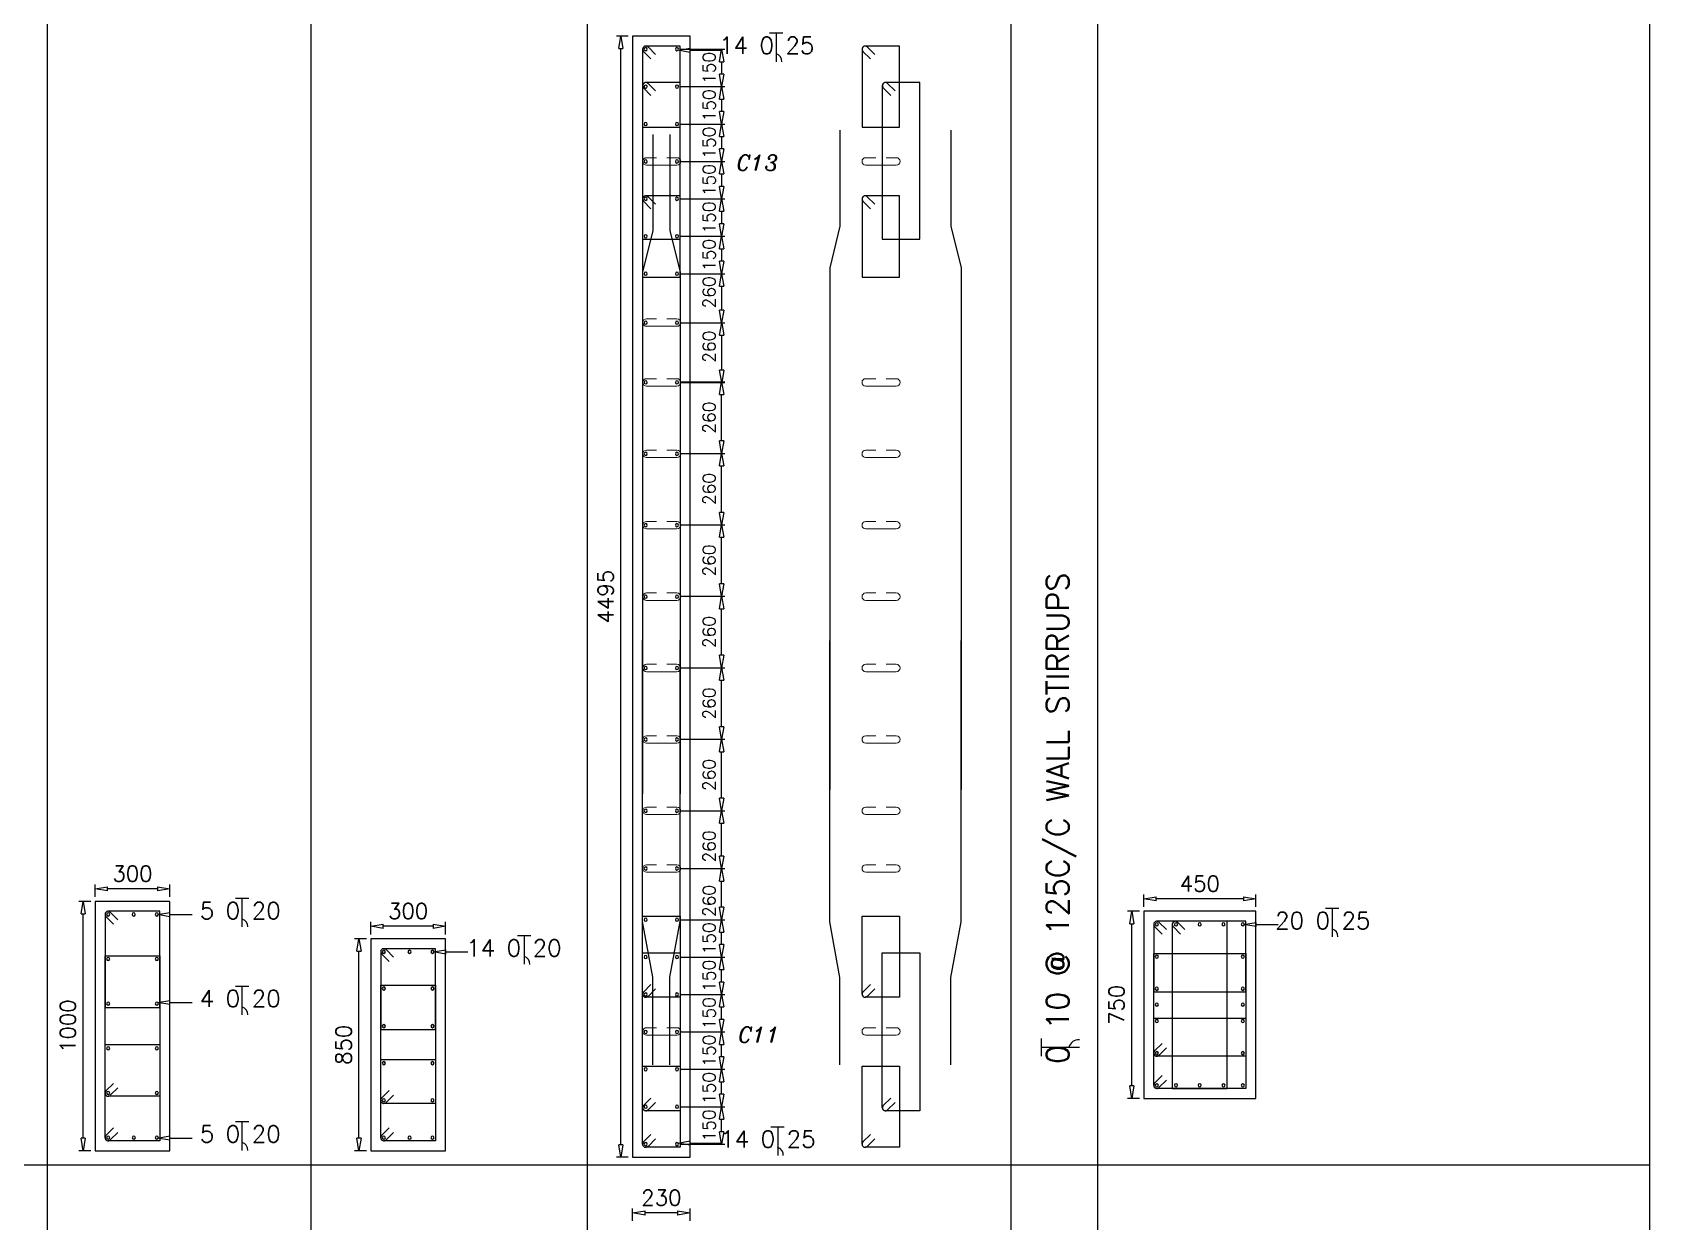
# Model space of a CAD drawing. Header units: millimetres. Extents: x 331487 to 517269, y 198509 to 399936.
# Drawn here: x 355901 to 368870, y 214210 to 223746 of the extents above; entities that cross this region are included whole.
import ezdxf

# ---------------------------------------------------------------- set-up
doc = ezdxf.new("R2010")
doc.units = ezdxf.units.MM
doc.header["$MEASUREMENT"] = 0
doc.layers.add('BEAM', color=1, linetype='Continuous', lineweight=5)
for name, color, linetype in [('COLUMN', 6, 'Continuous'), ('FOOTING', 5, 'Continuous'), ('FOOTING-SCH', 3, 'Continuous')]:
    doc.layers.add(name, color=color, linetype=linetype)
doc.styles.add('ITALICC', font='italicc', dxfattribs={"height": 0.3})
doc.styles.add('RO', font='romans.shx', dxfattribs={"height": 125})
doc.styles.add('ROMANS', font='romans.shx')

# ---------------------------------------------------------------- blocks, each defined once
blk = doc.blocks.new('_ClosedBlank')
at = {"color": 0, "linetype": 'ByBlock', "lineweight": -2}
for p, q in [((-1, 0.17), (0, 0)), ((-1, 0.17), (-1, -0.17)), ((0, 0), (-1, -0.17))]:
    blk.add_line(p, q, dxfattribs=at)

msp = doc.modelspace()

# ---------------------------------------------------------------- linework, layer by layer
at = {"color": 1, "linetype": 'Continuous'}
for p, q in [((361812, 223741), (361919, 223741)), ((361866, 223741), (361866, 223511)), ((357529, 216803), (357636, 216803)), ((357582, 216803), (357582, 216573)), ((366270, 216723), (366377, 216723)), ((366324, 216723), (366324, 216493)), ((359791, 216503), (359898, 216503)), ((359845, 216503), (359845, 216273)), ((357529, 216098), (357636, 216098)), ((357582, 216098), (357582, 215867)), ((363993, 215537), (363993, 215678)), ((363993, 215608), (364298, 215608)), ((357529, 215012), (357636, 215012)), ((357582, 215012), (357582, 214781)), ((361824, 214971), (361931, 214971)), ((361878, 214971), (361878, 214741))]:
    msp.add_line(p, q, dxfattribs=at)
at = {"color": 8, "linetype": 'Continuous'}
msp.add_line((336718, 214665), (368870, 214665), dxfattribs=at)
at = {"color": 1, "linetype": 'Continuous'}
for centre, radius, start, end in [((361850, 223515), 61.2, 355.5803, 75.6804), ((357567, 216577), 61.2, 355.5803, 75.6804), ((366309, 216497), 61.2, 355.5803, 75.6804), ((359830, 216277), 61.2, 355.5803, 75.6804), ((357567, 215872), 61.2, 355.5803, 75.6804), ((364291, 215588), 80.7, 85.5803, 165.6804), ((357567, 214786), 61.2, 355.5803, 75.6804), ((361862, 214745), 61.2, 355.5803, 75.6804)]:
    msp.add_arc(centre, radius, start, end, dxfattribs=at)
at = {"layer": 'BEAM', "ltscale": 0.05}
for p, q in [((360826, 222741), (360906, 222741)), ((360826, 222681), (361070, 222681)), ((361070, 222741), (360990, 222741)), ((362584, 222741), (362664, 222741)), ((362584, 222681), (362829, 222681)), ((362829, 222741), (362749, 222741)), ((360826, 221449), (360906, 221449)), ((360826, 221389), (361070, 221389)), ((361070, 221449), (360990, 221449)), ((360826, 220969), (360906, 220969)), ((360826, 220909), (361070, 220909)), ((361070, 220969), (360990, 220969)), ((362584, 220969), (362664, 220969)), ((362584, 220909), (362829, 220909)), ((362829, 220969), (362749, 220969)), ((360826, 220396), (360906, 220396)), ((361070, 220396), (360990, 220396)), ((362584, 220396), (362664, 220396)), ((362829, 220396), (362749, 220396)), ((360826, 220336), (361070, 220336)), ((362584, 220336), (362829, 220336)), ((360826, 219824), (360906, 219824)), ((361070, 219824), (360990, 219824)), ((362584, 219824), (362664, 219824)), ((362829, 219824), (362749, 219824)), ((360826, 219764), (361070, 219764)), ((362584, 219764), (362829, 219764)), ((360826, 219251), (360906, 219251)), ((360826, 219191), (361070, 219191)), ((361070, 219251), (360990, 219251)), ((362584, 219251), (362664, 219251)), ((362584, 219191), (362829, 219191)), ((362829, 219251), (362749, 219251)), ((360826, 218679), (360906, 218679)), ((361070, 218679), (360990, 218679)), ((362584, 218679), (362664, 218679)), ((362829, 218679), (362749, 218679)), ((360826, 218619), (361070, 218619)), ((362584, 218619), (362829, 218619)), ((360826, 218106), (360906, 218106)), ((360826, 218046), (361070, 218046)), ((361070, 218106), (360990, 218106)), ((362584, 218106), (362664, 218106)), ((362584, 218046), (362829, 218046)), ((362829, 218106), (362749, 218106)), ((360826, 217534), (360906, 217534)), ((361070, 217534), (360990, 217534)), ((362584, 217534), (362664, 217534)), ((362829, 217534), (362749, 217534)), ((360826, 217474), (361070, 217474)), ((362584, 217474), (362829, 217474)), ((360826, 217071), (360906, 217071)), ((360826, 217011), (361070, 217011)), ((361070, 217071), (360990, 217071)), ((362584, 217071), (362664, 217071)), ((362584, 217011), (362829, 217011)), ((362829, 217071), (362749, 217071)), ((360826, 215765), (360906, 215765)), ((360826, 215705), (361070, 215705)), ((361070, 215765), (360990, 215765)), ((362584, 215765), (362664, 215765)), ((362584, 215705), (362829, 215705)), ((362829, 215765), (362749, 215765))]:
    msp.add_line(p, q, dxfattribs=at)
for centre, start, end in [((360826, 222711), 90, 270), ((361070, 222711), 270, 90), ((362584, 222711), 90, 270), ((362829, 222711), 270, 90), ((360826, 221419), 90, 270), ((361070, 221419), 270, 90), ((360826, 220939), 90, 270), ((361070, 220939), 270, 90), ((362584, 220939), 90, 270), ((362829, 220939), 270, 90), ((360826, 220366), 90, 270), ((361070, 220366), 270, 90), ((362584, 220366), 90, 270), ((362829, 220366), 270, 90), ((360826, 219794), 90, 270), ((361070, 219794), 270, 90), ((362584, 219794), 90, 270), ((362829, 219794), 270, 90), ((360826, 219221), 90, 270), ((361070, 219221), 270, 90), ((362584, 219221), 90, 270), ((362829, 219221), 270, 90), ((360826, 218649), 90, 270), ((361070, 218649), 270, 90), ((362584, 218649), 90, 270), ((362829, 218649), 270, 90), ((360826, 218076), 90, 270), ((361070, 218076), 270, 90), ((362584, 218076), 90, 270), ((362829, 218076), 270, 90), ((360826, 217504), 90, 270), ((361070, 217504), 270, 90), ((362584, 217504), 90, 270), ((362829, 217504), 270, 90), ((360826, 217041), 90, 270), ((361070, 217041), 270, 90), ((362584, 217041), 90, 270), ((362829, 217041), 270, 90), ((360826, 215735), 90, 270), ((361070, 215735), 270, 90), ((362584, 215735), 90, 270), ((362829, 215735), 270, 90)]:
    msp.add_arc(centre, 30, start, end, dxfattribs=at)
at = {"layer": 'COLUMN'}
for p, q in [((361175, 223716), (360715, 223716)), ((360715, 223716), (360715, 214726)), ((361175, 214726), (361175, 223716)), ((357004, 216778), (356404, 216778)), ((356404, 216778), (356404, 214778)), ((357004, 214778), (357004, 216778)), ((365713, 216698), (364813, 216698)), ((364813, 216698), (364813, 215198)), ((365713, 215198), (365713, 216698)), ((359215, 216478), (358615, 216478)), ((358615, 216478), (358615, 214778)), ((359215, 214778), (359215, 216478)), ((364813, 215198), (365713, 215198)), ((356404, 214778), (357004, 214778)), ((358615, 214778), (359215, 214778)), ((360715, 214726), (361175, 214726))]:
    msp.add_line(p, q, dxfattribs=at)
at = {"layer": 'COLUMN', "color": 3}
for p, q in [((360795, 223611), (360795, 222985)), ((360802, 223593), (360862, 223533)), ((361095, 223636), (360820, 223636)), ((360897, 223569), (360838, 223629)), ((361095, 222985), (361095, 223636)), ((362554, 223611), (362554, 222985)), ((362561, 223593), (362621, 223533)), ((362854, 223636), (362579, 223636)), ((362656, 223569), (362596, 223629)), ((362854, 222985), (362854, 223636)), ((361095, 223344), (360820, 223344)), ((360897, 223277), (360838, 223336)), ((361095, 222088), (361095, 223344)), ((363017, 223344), (362742, 223344)), ((362819, 223277), (362759, 223336)), ((363017, 222088), (363017, 223344)), ((360795, 223319), (360795, 222088)), ((360802, 223301), (360862, 223241)), ((362717, 223319), (362717, 222088)), ((362724, 223301), (362784, 223241)), ((360795, 222985), (361095, 222985)), ((362376, 222962), (362376, 222192)), ((362554, 222985), (362854, 222985)), ((363267, 222962), (363267, 222192)), ((360876, 222928), (360876, 222157)), ((361014, 222928), (361014, 222157)), ((361095, 222435), (360820, 222435)), ((360897, 222368), (360838, 222428)), ((361095, 221784), (361095, 222435)), ((362854, 222435), (362579, 222435)), ((362656, 222368), (362596, 222428)), ((362854, 221784), (362854, 222435)), ((360795, 222410), (360795, 221784)), ((360802, 222392), (360862, 222332)), ((362554, 222410), (362554, 221784)), ((362561, 222392), (362621, 222332)), ((360876, 222157), (360795, 221824)), ((361014, 222157), (361095, 221824)), ((362376, 222192), (362295, 221859)), ((363267, 222192), (363348, 221859)), ((360795, 222088), (361095, 222088)), ((362717, 222088), (363017, 222088)), ((360795, 221824), (360795, 217641)), ((360795, 221784), (361095, 221784)), ((361095, 221824), (361095, 217641)), ((362295, 221859), (362295, 217675)), ((362554, 221784), (362854, 221784)), ((363348, 221859), (363348, 217675)), ((360795, 216617), (360795, 218872)), ((361095, 216617), (361095, 218872)), ((362295, 216614), (362295, 218870)), ((363348, 216614), (363348, 218870)), ((356484, 216673), (356484, 215928)), ((356491, 216656), (356551, 216596)), ((356924, 216698), (356509, 216698)), ((356586, 216631), (356526, 216691)), ((356924, 215928), (356924, 216698)), ((360795, 216034), (360795, 216659)), ((360795, 216659), (361095, 216659)), ((360876, 216169), (360795, 216617)), ((361014, 216169), (361095, 216617)), ((361095, 216659), (361095, 216009)), ((362376, 216167), (362295, 216614)), ((362554, 216034), (362554, 216659)), ((362554, 216659), (362854, 216659)), ((362854, 216659), (362854, 216009)), ((363267, 216167), (363348, 216614)), ((364893, 216593), (364893, 216052)), ((365633, 216618), (364918, 216618)), ((364995, 216551), (364935, 216611)), ((365042, 216593), (365042, 215278)), ((365482, 216618), (365067, 216618)), ((365144, 216551), (365084, 216611)), ((365482, 215278), (365482, 216618)), ((365633, 216052), (365633, 216618)), ((364900, 216576), (364960, 216516)), ((365049, 216576), (365109, 216516)), ((356484, 215240), (356484, 216342)), ((356484, 216342), (356924, 216342)), ((356924, 216342), (356924, 215215)), ((358695, 216373), (358695, 215751)), ((358702, 216356), (358762, 216296)), ((359135, 216398), (358720, 216398)), ((358797, 216331), (358738, 216391)), ((359135, 215751), (359135, 216398)), ((360795, 215124), (360795, 216364)), ((360795, 216364), (361095, 216364)), ((361095, 216364), (361095, 215099)), ((362717, 215124), (362717, 216364)), ((362717, 216364), (363017, 216364)), ((363017, 216364), (363017, 215099)), ((364893, 215561), (364893, 216361)), ((364893, 216361), (365633, 216361)), ((365633, 216361), (365633, 215536)), ((358695, 215183), (358695, 216106)), ((358695, 216106), (359135, 216106)), ((359135, 216106), (359135, 215158)), ((360802, 216051), (360862, 216111)), ((360897, 216076), (360838, 216016)), ((360876, 215468), (360876, 216169)), ((361014, 215468), (361014, 216169)), ((362376, 215466), (362376, 216167)), ((362561, 216051), (362621, 216111)), ((362656, 216076), (362596, 216016)), ((363267, 215466), (363267, 216167)), ((361095, 216009), (360820, 216009)), ((362854, 216009), (362579, 216009)), ((364893, 216052), (365633, 216052)), ((356484, 215928), (356924, 215928)), ((364893, 215303), (364893, 215841)), ((364893, 215841), (365633, 215841)), ((365633, 215841), (365633, 215278)), ((358695, 215751), (359135, 215751)), ((356484, 214883), (356484, 215629)), ((356484, 215629), (356924, 215629)), ((356924, 215629), (356924, 214858)), ((364900, 215578), (364960, 215638)), ((364995, 215603), (364935, 215543)), ((358695, 214883), (358695, 215510)), ((358695, 215510), (359135, 215510)), ((359135, 215510), (359135, 214858)), ((360795, 214831), (360795, 215457)), ((360795, 215457), (361095, 215457)), ((361095, 215457), (361095, 214806)), ((362554, 214831), (362554, 215457)), ((362554, 215457), (362854, 215457)), ((362854, 215457), (362854, 214806)), ((365633, 215536), (364918, 215536)), ((356491, 215258), (356551, 215318)), ((356586, 215282), (356526, 215223)), ((364900, 215321), (364960, 215381)), ((364995, 215345), (364935, 215286)), ((356924, 215215), (356509, 215215)), ((358702, 215201), (358762, 215261)), ((359135, 215158), (358720, 215158)), ((358797, 215225), (358738, 215166)), ((360802, 215141), (360862, 215201)), ((360897, 215166), (360838, 215106)), ((362724, 215141), (362784, 215201)), ((362819, 215166), (362759, 215106)), ((365633, 215278), (364918, 215278)), ((365042, 215278), (365482, 215278)), ((361095, 215099), (360820, 215099)), ((363017, 215099), (362742, 215099)), ((356491, 214901), (356551, 214961)), ((356586, 214925), (356526, 214866)), ((358702, 214901), (358762, 214961)), ((358797, 214925), (358738, 214866)), ((360802, 214849), (360862, 214909)), ((362561, 214849), (362621, 214909)), ((356924, 214858), (356509, 214858)), ((359135, 214858), (358720, 214858)), ((361095, 214806), (360820, 214806)), ((360897, 214873), (360838, 214813)), ((362854, 214806), (362579, 214806)), ((362656, 214873), (362596, 214813))]:
    msp.add_line(p, q, dxfattribs=at)
at = {"layer": 'COLUMN', "color": 4}
for points in [[(361176, 223602), (361431, 223602)], [(357004, 216672), (357183, 216672)], [(365714, 216592), (365892, 216592)], [(359216, 216372), (359394, 216372)], [(357004, 215967), (357183, 215967)], [(357004, 214880), (357183, 214880)], [(361176, 214840), (361431, 214840)]]:
    msp.add_lwpolyline(points, dxfattribs=at)
at = {"layer": 'COLUMN', "color": 3}
for centre, start, end in [((360820, 223611), 45, 180), ((360820, 223611), 90, 225), ((362579, 223611), 45, 180), ((362579, 223611), 90, 225), ((360820, 223319), 45, 180), ((360820, 223319), 90, 225), ((362742, 223319), 45, 180), ((362742, 223319), 90, 225), ((360820, 222410), 45, 180), ((360820, 222410), 90, 225), ((362579, 222410), 45, 180), ((362579, 222410), 90, 225), ((356509, 216673), 45, 180), ((356509, 216673), 90, 225), ((364918, 216593), 45, 180), ((364918, 216593), 90, 225), ((365067, 216593), 45, 180), ((365067, 216593), 90, 225), ((358720, 216373), 45, 180), ((358720, 216373), 90, 225), ((360820, 216034), 135, 270), ((360820, 216034), 180, 315), ((362579, 216034), 135, 270), ((362579, 216034), 180, 315), ((364918, 215561), 135, 270), ((364918, 215561), 180, 315), ((364918, 215303), 135, 270), ((364918, 215303), 180, 315), ((356509, 215240), 135, 270), ((356509, 215240), 180, 315), ((358720, 215183), 135, 270), ((358720, 215183), 180, 315), ((360820, 215124), 135, 270), ((360820, 215124), 180, 315), ((362742, 215124), 135, 270), ((362742, 215124), 180, 315), ((356509, 214883), 135, 270), ((358720, 214883), 135, 270), ((356509, 214883), 180, 315), ((358720, 214883), 180, 315), ((360820, 214831), 135, 270), ((360820, 214831), 180, 315), ((362579, 214831), 135, 270), ((362579, 214831), 180, 315)]:
    msp.add_arc(centre, 25, start, end, dxfattribs=at)
at = {"layer": 'COLUMN', "color": 7}
for centre, start, end in [((360820, 223611), 0, 180), ((360820, 223611), 180, 0), ((361070, 223611), 0, 180), ((361070, 223611), 180, 0), ((360820, 223311), 0, 180), ((361070, 223311), 0, 180), ((360820, 223311), 180, 0), ((361070, 223311), 180, 0), ((360820, 223011), 0, 180), ((360820, 223011), 180, 0), ((361070, 223011), 0, 180), ((361070, 223011), 180, 0), ((360820, 222711), 0, 180), ((360820, 222711), 180, 0), ((361070, 222711), 0, 180), ((361070, 222711), 180, 0), ((360820, 222411), 0, 180), ((361070, 222411), 0, 180), ((360820, 222411), 180, 0), ((361070, 222411), 180, 0), ((360820, 222111), 0, 180), ((360820, 222111), 180, 0), ((361070, 222111), 0, 180), ((361070, 222111), 180, 0), ((360820, 221811), 0, 180), ((360820, 221811), 180, 0), ((361070, 221811), 0, 180), ((361070, 221811), 180, 0), ((360820, 221418), 0, 180), ((360820, 221418), 180, 0), ((361070, 221418), 0, 180), ((361070, 221418), 180, 0), ((360820, 220939), 0, 180), ((360820, 220939), 180, 0), ((361070, 220939), 0, 180), ((361070, 220939), 180, 0), ((360820, 220366), 0, 180), ((360820, 220366), 180, 0), ((361070, 220366), 0, 180), ((361070, 220366), 180, 0), ((360820, 219794), 0, 180), ((360820, 219794), 180, 0), ((361070, 219794), 0, 180), ((361070, 219794), 180, 0), ((360820, 219221), 0, 180), ((360820, 219221), 180, 0), ((361070, 219221), 0, 180), ((361070, 219221), 180, 0), ((360820, 218649), 0, 180), ((361070, 218649), 0, 180), ((360820, 218649), 180, 0), ((361070, 218649), 180, 0), ((360820, 218076), 0, 180), ((360820, 218076), 180, 0), ((361070, 218076), 0, 180), ((361070, 218076), 180, 0), ((360820, 217504), 0, 180), ((360820, 217504), 180, 0), ((361070, 217504), 0, 180), ((361070, 217504), 180, 0), ((360820, 217041), 0, 180), ((360820, 217041), 180, 0), ((361070, 217041), 0, 180), ((361070, 217041), 180, 0), ((356509, 216673), 0, 180), ((356509, 216673), 180, 0), ((356714, 216673), 0, 180), ((356714, 216673), 180, 0), ((356899, 216673), 0, 180), ((356899, 216673), 180, 0), ((360820, 216631), 0, 180), ((360820, 216631), 180, 0), ((361070, 216631), 0, 180), ((361070, 216631), 180, 0), ((364918, 216593), 0, 180), ((364918, 216593), 180, 0), ((365072, 216593), 0, 180), ((365072, 216593), 180, 0), ((365261, 216593), 0, 180), ((365261, 216593), 180, 0), ((365453, 216593), 0, 180), ((365453, 216593), 180, 0), ((365608, 216593), 0, 180), ((365608, 216593), 180, 0), ((356509, 216315), 0, 180), ((356899, 216315), 0, 180), ((358720, 216373), 0, 180), ((358720, 216373), 180, 0), ((358926, 216373), 0, 180), ((358926, 216373), 180, 0), ((359110, 216373), 0, 180), ((359110, 216373), 180, 0), ((360820, 216331), 0, 180), ((360820, 216331), 180, 0), ((361070, 216331), 0, 180), ((361070, 216331), 180, 0), ((364918, 216335), 0, 180), ((364918, 216335), 180, 0), ((365608, 216335), 0, 180), ((365608, 216335), 180, 0), ((356509, 216315), 180, 0), ((356899, 216315), 180, 0), ((358720, 216079), 0, 180), ((358720, 216079), 180, 0), ((359110, 216079), 0, 180), ((359110, 216079), 180, 0), ((364918, 216077), 0, 180), ((364918, 216077), 180, 0), ((365608, 216077), 0, 180), ((365608, 216077), 180, 0), ((356509, 215957), 0, 180), ((356509, 215957), 180, 0), ((356899, 215957), 0, 180), ((356899, 215957), 180, 0), ((360820, 216031), 0, 180), ((360820, 216031), 180, 0), ((361070, 216031), 0, 180), ((361070, 216031), 180, 0), ((364918, 215949), 0, 180), ((364918, 215949), 180, 0), ((365608, 215949), 0, 180), ((365608, 215949), 180, 0), ((364918, 215819), 0, 180), ((364918, 215819), 180, 0), ((365608, 215819), 0, 180), ((365608, 215819), 180, 0), ((358720, 215777), 0, 180), ((358720, 215777), 180, 0), ((359110, 215777), 0, 180), ((359110, 215777), 180, 0), ((360820, 215731), 0, 180), ((360820, 215731), 180, 0), ((361070, 215731), 0, 180), ((361070, 215731), 180, 0), ((356509, 215599), 0, 180), ((356509, 215599), 180, 0), ((356899, 215599), 0, 180), ((356899, 215599), 180, 0), ((364918, 215561), 0, 180), ((364918, 215561), 180, 0), ((365608, 215561), 0, 180), ((365608, 215561), 180, 0), ((358720, 215480), 0, 180), ((358720, 215480), 180, 0), ((359110, 215480), 0, 180), ((359110, 215480), 180, 0), ((360820, 215431), 0, 180), ((360820, 215431), 180, 0), ((361070, 215431), 0, 180), ((361070, 215431), 180, 0), ((364918, 215303), 0, 180), ((364918, 215303), 180, 0), ((365072, 215303), 0, 180), ((365072, 215303), 180, 0), ((365261, 215303), 0, 180), ((365261, 215303), 180, 0), ((365453, 215303), 0, 180), ((365453, 215303), 180, 0), ((365608, 215303), 0, 180), ((365608, 215303), 180, 0), ((356509, 215241), 0, 180), ((356509, 215241), 180, 0), ((356899, 215241), 0, 180), ((356899, 215241), 180, 0), ((358720, 215182), 0, 180), ((358720, 215182), 180, 0), ((359110, 215182), 0, 180), ((359110, 215182), 180, 0), ((360820, 215131), 0, 180), ((360820, 215131), 180, 0), ((361070, 215131), 0, 180), ((361070, 215131), 180, 0), ((356509, 214883), 0, 180), ((356715, 214883), 0, 180), ((356899, 214883), 0, 180), ((358720, 214883), 0, 180), ((358926, 214883), 0, 180), ((359110, 214883), 0, 180), ((356509, 214883), 180, 0), ((356715, 214883), 180, 0), ((356899, 214883), 180, 0), ((358720, 214883), 180, 0), ((358926, 214883), 180, 0), ((359110, 214883), 180, 0), ((360820, 214831), 0, 180), ((360820, 214831), 180, 0), ((361070, 214831), 0, 180), ((361070, 214831), 180, 0)]:
    msp.add_arc(centre, 12.6, start, end, dxfattribs=at)
at = {"layer": 'FOOTING', "color": 4}
for p, q in [((360680, 223716), (360585, 223716)), ((360620, 214826), (360620, 223616)), ((361095, 223611), (361453, 223611)), ((361428, 223511), (361428, 223411)), ((361095, 223311), (361453, 223311)), ((361095, 223311), (361453, 223311)), ((361428, 223211), (361428, 223111)), ((361095, 223011), (361453, 223011)), ((361095, 223011), (361453, 223011)), ((361428, 222911), (361428, 222811)), ((361095, 222711), (361453, 222711)), ((361095, 222711), (361453, 222711)), ((361428, 222611), (361428, 222511)), ((361095, 222411), (361453, 222411)), ((361095, 222411), (361453, 222411)), ((361428, 222311), (361428, 222211)), ((361095, 222111), (361453, 222111)), ((361095, 222111), (361453, 222111)), ((361428, 222011), (361428, 221911)), ((361095, 221811), (361453, 221811)), ((361095, 221811), (361453, 221811)), ((361428, 221711), (361428, 221518)), ((361095, 221418), (361453, 221418)), ((361095, 221418), (361454, 221418)), ((361429, 221038), (361429, 221318)), ((361095, 220943), (361453, 220943)), ((361095, 220938), (361454, 220938)), ((361428, 220470), (361428, 220843)), ((361095, 220370), (361453, 220370)), ((361095, 220370), (361453, 220370)), ((361428, 219897), (361428, 220270)), ((361095, 219797), (361453, 219797)), ((361095, 219797), (361453, 219797)), ((361428, 219324), (361428, 219697)), ((361095, 219224), (361453, 219224)), ((361095, 219224), (361453, 219224)), ((361428, 218751), (361428, 219124)), ((361095, 218651), (361453, 218651)), ((361095, 218651), (361453, 218651)), ((361428, 218178), (361428, 218551)), ((361095, 218078), (361453, 218078)), ((361095, 218078), (361453, 218078)), ((361428, 217604), (361428, 217978)), ((361095, 217504), (361453, 217504)), ((361095, 217504), (361453, 217504)), ((361428, 217141), (361428, 217404)), ((361095, 217041), (361453, 217041)), ((361095, 217041), (361453, 217041)), ((356404, 216813), (356404, 216913)), ((356904, 216878), (356504, 216878)), ((357004, 216813), (357004, 216913)), ((361428, 216731), (361428, 216941)), ((356369, 216778), (356274, 216778)), ((364813, 216733), (364813, 216833)), ((365613, 216798), (364913, 216798)), ((365713, 216733), (365713, 216833)), ((356309, 214878), (356309, 216678)), ((358615, 216513), (358615, 216613)), ((359215, 216513), (359215, 216613)), ((361095, 216631), (361453, 216631)), ((361095, 216631), (361453, 216631)), ((364778, 216698), (364683, 216698)), ((364718, 215298), (364718, 216598)), ((358580, 216478), (358485, 216478)), ((359115, 216578), (358715, 216578)), ((361428, 216431), (361428, 216531)), ((358520, 214878), (358520, 216378)), ((361095, 216331), (361453, 216331)), ((361095, 216331), (361453, 216331)), ((361428, 216131), (361428, 216231)), ((361095, 216031), (361453, 216031)), ((361095, 216031), (361453, 216031)), ((361428, 215831), (361428, 215931)), ((361095, 215731), (361453, 215731)), ((361095, 215731), (361453, 215731)), ((361428, 215531), (361428, 215631)), ((361095, 215431), (361453, 215431)), ((361095, 215431), (361453, 215431)), ((361428, 215231), (361428, 215331)), ((364778, 215198), (364683, 215198)), ((361095, 215131), (361453, 215131)), ((361095, 215131), (361453, 215131)), ((361428, 214931), (361428, 215031)), ((356369, 214778), (356274, 214778)), ((358580, 214778), (358485, 214778)), ((361095, 214831), (361453, 214831)), ((360680, 214726), (360585, 214726)), ((360715, 214215), (360715, 214314)), ((361075, 214279), (360815, 214279)), ((361175, 214215), (361175, 214314))]:
    msp.add_line(p, q, dxfattribs=at)
at = {"layer": 'FOOTING-SCH', "color": 8, "linetype": 'Continuous'}
for p, q in [((356019, 267850), (356019, 202508)), ((358135, 267850), (358135, 202508)), ((358135, 267850), (358135, 202508)), ((360349, 267850), (360349, 202508)), ((364443, 267850), (364443, 202508)), ((368870, 267850), (368870, 202508)), ((363751, 214665), (363751, 224155)), ((363751, 205076), (363751, 214665))]:
    msp.add_line(p, q, dxfattribs=at)

# ---------------------------------------------------------------- block references
at = {"layer": 'COLUMN', "color": 4, "xscale": 100, "yscale": 100, "zscale": 100, "rotation": 180}
for p in [(361076, 223602), (356904, 216672), (365614, 216592), (359116, 216372), (356904, 215967), (356904, 214880), (361076, 214840)]:
    msp.add_blockref('_ClosedBlank', p, dxfattribs=at)
at = {"layer": 'FOOTING', "color": 4, "xscale": 100, "yscale": 100, "zscale": 100}
for p, rotation in [((360620, 223716), 90), ((361428, 223611), 90), ((361428, 223311), 270), ((361428, 223311), 90), ((361428, 223011), 270), ((361428, 223011), 90), ((361428, 222711), 270), ((361428, 222711), 90), ((361428, 222411), 270), ((361428, 222411), 90), ((361428, 222111), 270), ((361428, 222111), 90), ((361428, 221811), 270), ((361428, 221811), 90), ((361428, 221418), 270), ((361429, 221418), 90), ((361429, 220938), 270), ((361428, 220943), 90), ((361428, 220370), 270), ((361428, 220370), 90), ((361428, 219797), 270), ((361428, 219797), 90), ((361428, 219224), 270), ((361428, 219224), 90), ((361428, 218651), 270), ((361428, 218651), 90), ((361428, 218078), 270), ((361428, 218078), 90), ((361428, 217504), 270), ((361428, 217504), 90), ((361428, 217041), 270), ((361428, 217041), 90), ((356404, 216878), 180), ((356309, 216778), 90), ((361428, 216631), 270), ((364813, 216798), 180), ((358615, 216578), 180), ((361428, 216631), 90), ((364718, 216698), 90), ((358520, 216478), 90), ((361428, 216331), 270), ((361428, 216331), 90), ((361428, 216031), 270), ((361428, 216031), 90), ((361428, 215731), 270), ((361428, 215731), 90), ((361428, 215431), 270), ((361428, 215431), 90), ((364718, 215198), 270), ((361428, 215131), 270), ((361428, 215131), 90), ((361428, 214831), 270), ((356309, 214778), 270), ((358520, 214778), 270), ((360620, 214726), 270), ((360715, 214279), 180)]:
    msp.add_blockref('_ClosedBlank', p, dxfattribs=dict(at, rotation=rotation))
for p in [(357004, 216878), (365713, 216798), (359215, 216578), (361175, 214279)]:
    msp.add_blockref('_ClosedBlank', p, dxfattribs=at)

# ---------------------------------------------------------------- texts
at = {"color": 6, "linetype": 'Continuous', "style": 'ITALICC'}
for s, p in [('C13', (361547, 222638)), ('C11', (361561, 215646))]:
    msp.add_text(s, height=125, dxfattribs=at).set_placement(p)
at = {"layer": 'COLUMN', "color": 1, "style": 'ROMANS'}
for s, p in [('14 0 25', (361408, 223574)), ('5 0 20', (357244, 216636)), ('20 0 25', (365867, 216556)), ('14 0 20', (359381, 216336)), ('4 0 20', (357244, 215931)), ('5 0 20', (357244, 214845)), ('14 0 25', (361418, 214804))]:
    msp.add_text(s, height=135, dxfattribs=at).set_placement(p)
msp.add_text(' 0 10 @ 125C/C WALL STIRRUPS', height=178.2, rotation=90, dxfattribs=at).set_placement((364212, 215351))
at = {"layer": 'FOOTING', "color": 3, "attachment_point": 5, "rotation": 90}
for s, insert, char_height, style in [('150', (361328, 223461), 100, 'ROMANS'), ('150', (361328, 223161), 100, 'ROMANS'), ('150', (361328, 222861), 100, 'ROMANS'), ('150', (361328, 222561), 100, 'ROMANS'), ('150', (361328, 222261), 100, 'ROMANS'), ('150', (361328, 221961), 100, 'ROMANS'), ('260', (361328, 221661), 100, 'ROMANS'), ('260', (361328, 221225), 100, 'ROMANS'), ('260', (361328, 220657), 100, 'ROMANS'), ('260', (361328, 220084), 100, 'ROMANS'), ('260', (361328, 219511), 100, 'ROMANS'), ('4495', (360498, 219221), 125, 'RO'), ('260', (361328, 218937), 100, 'ROMANS'), ('260', (361328, 218364), 100, 'ROMANS'), ('260', (361328, 217791), 100, 'ROMANS'), ('260', (361328, 217218), 100, 'ROMANS'), ('260', (361328, 216781), 100, 'ROMANS'), ('150', (361328, 216481), 100, 'ROMANS'), ('150', (361328, 216181), 100, 'ROMANS'), ('750', (364595, 215948), 125, 'RO'), ('1000', (356186, 215778), 125, 'RO'), ('150', (361328, 215881), 100, 'ROMANS'), ('850', (358398, 215628), 125, 'RO'), ('150', (361328, 215581), 100, 'ROMANS'), ('150', (361328, 215281), 100, 'ROMANS'), ('150', (361328, 214981), 100, 'ROMANS')]:
    msp.add_mtext(s, dxfattribs=dict(at, insert=insert, char_height=char_height, style=style))
at = {"layer": 'FOOTING', "color": 3, "char_height": 125, "attachment_point": 5, "style": 'RO'}
for s, insert in [('300', (356704, 217000)), ('450', (365263, 216920)), ('300', (358915, 216700)), ('230', (360945, 214401))]:
    msp.add_mtext(s, dxfattribs=dict(at, insert=insert))

doc.saveas('drawing.dxf')
